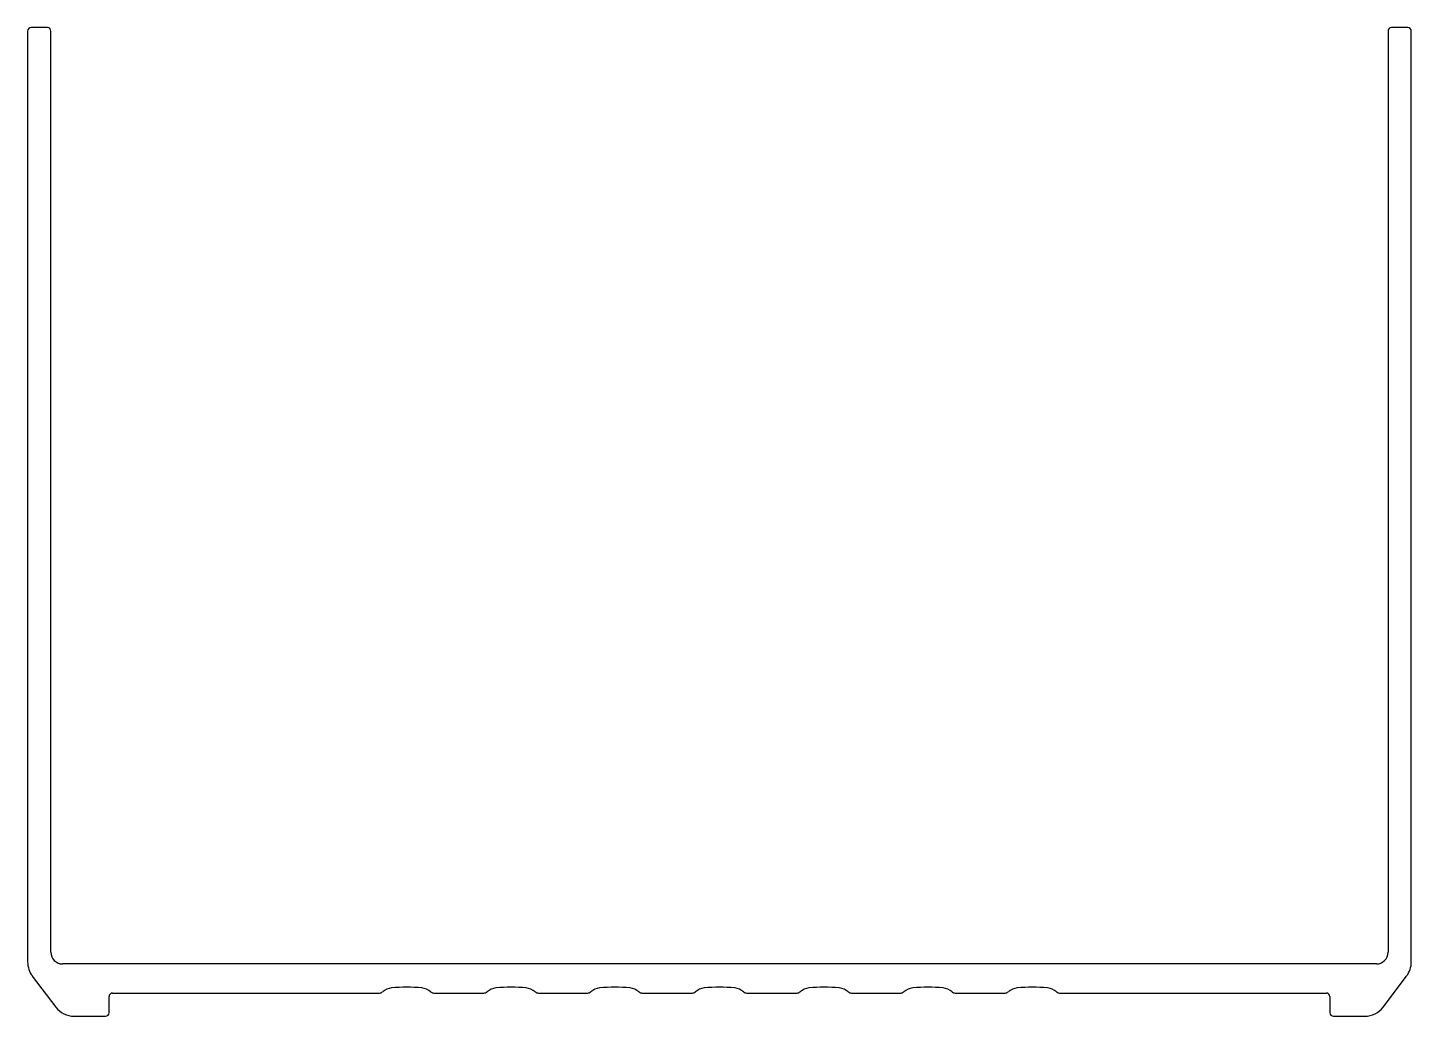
# Model space of a CAD drawing. Extents: x 1839 to 1958, y 1657 to 1742.
import ezdxf

# ---------------------------------------------------------------- set-up
doc = ezdxf.new("R2010")
doc.units = 0
doc.layers.get('0').update_dxf_attribs({"linetype": 'CONTINUOUS'})

msp = doc.modelspace()

# ---------------------------------------------------------------- linework, layer by layer
for p, q in [((1838.82, 1741.48), (1838.82, 1661.45)), ((1840.52, 1741.78), (1839.12, 1741.78)), ((1840.82, 1662.28), (1840.82, 1741.48)), ((1955.82, 1741.48), (1955.82, 1662.28)), ((1957.52, 1741.78), (1956.12, 1741.78)), ((1957.82, 1661.45), (1957.82, 1741.48)), ((1954.82, 1661.28), (1841.82, 1661.28)), ((1839.22, 1660.24), (1841.24, 1657.57)), ((1955.41, 1657.57), (1957.42, 1660.24)), ((1845.82, 1657.08), (1845.82, 1658.48)), ((1846.12, 1658.78), (1869.08, 1658.78)), ((1873.75, 1658.78), (1878.06, 1658.78)), ((1882.73, 1658.78), (1886.98, 1658.78)), ((1891.65, 1658.78), (1895.98, 1658.78)), ((1900.66, 1658.78), (1904.99, 1658.78)), ((1909.66, 1658.78), (1913.91, 1658.78)), ((1918.58, 1658.78), (1922.89, 1658.78)), ((1927.56, 1658.78), (1950.52, 1658.78)), ((1950.82, 1658.48), (1950.82, 1657.08)), ((1842.83, 1656.78), (1845.52, 1656.78)), ((1951.12, 1656.78), (1953.81, 1656.78))]:
    msp.add_line(p, q)
for centre, radius, start, end in [((1839.12, 1741.48), 0.3, 90, 180), ((1840.52, 1741.48), 0.3, 0, 90), ((1956.12, 1741.48), 0.3, 90, 180), ((1957.52, 1741.48), 0.3, 0, 90), ((1840.82, 1661.45), 2, 180, 217), ((1841.82, 1662.28), 1, 180, 270), ((1954.82, 1662.28), 1, 270, 0), ((1955.82, 1661.45), 2, 323, 0), ((1869.08, 1659.18), 0.4, 270, 312.4657), ((1870.23, 1657.92), 1.3, 95.2069, 132.4657), ((1871.42, 1644.88), 14.4, 84.7931, 95.2069), ((1872.6, 1657.92), 1.3, 47.5343, 84.7931), ((1873.75, 1659.18), 0.4, 227.5343, 270), ((1878.06, 1659.18), 0.4, 270, 312.4657), ((1879.21, 1657.92), 1.3, 95.2069, 132.4657), ((1880.4, 1644.88), 14.4, 84.7931, 95.2069), ((1881.58, 1657.92), 1.3, 47.5343, 84.7931), ((1882.73, 1659.18), 0.4, 227.5343, 270), ((1886.98, 1659.18), 0.4, 270, 312.4657), ((1888.13, 1657.92), 1.3, 95.2069, 132.4657), ((1889.32, 1644.88), 14.4, 84.7931, 95.2069), ((1890.51, 1657.92), 1.3, 47.5343, 84.7931), ((1891.65, 1659.18), 0.4, 227.5343, 270), ((1895.98, 1659.18), 0.4, 270, 312.4657), ((1897.13, 1657.92), 1.3, 95.2069, 132.4657), ((1898.32, 1644.88), 14.4, 84.7931, 95.2069), ((1899.51, 1657.92), 1.3, 47.5343, 84.7931), ((1900.66, 1659.18), 0.4, 227.5343, 270), ((1904.99, 1659.18), 0.4, 270, 312.4657), ((1906.14, 1657.92), 1.3, 95.2069, 132.4657), ((1907.32, 1644.88), 14.4, 84.7931, 95.2069), ((1908.51, 1657.92), 1.3, 47.5343, 84.7931), ((1909.66, 1659.18), 0.4, 227.5343, 270), ((1913.91, 1659.18), 0.4, 270, 312.4657), ((1915.06, 1657.92), 1.3, 95.2069, 132.4657), ((1916.25, 1644.88), 14.4, 84.7931, 95.2069), ((1917.44, 1657.92), 1.3, 47.5343, 84.7931), ((1918.58, 1659.18), 0.4, 227.5343, 270), ((1922.89, 1659.18), 0.4, 270, 312.4657), ((1924.04, 1657.92), 1.3, 95.2069, 132.4657), ((1925.23, 1644.88), 14.4, 84.7931, 95.2069), ((1926.42, 1657.92), 1.3, 47.5343, 84.7931), ((1927.56, 1659.18), 0.4, 227.5343, 270), ((1846.12, 1658.48), 0.3, 90, 180), ((1950.52, 1658.48), 0.3, 0, 90), ((1842.83, 1658.78), 2, 217, 270), ((1845.52, 1657.08), 0.3, 270, 0), ((1951.12, 1657.08), 0.3, 180, 270), ((1953.81, 1658.78), 2, 270, 323)]:
    msp.add_arc(centre, radius, start, end)

doc.saveas('drawing.dxf')
